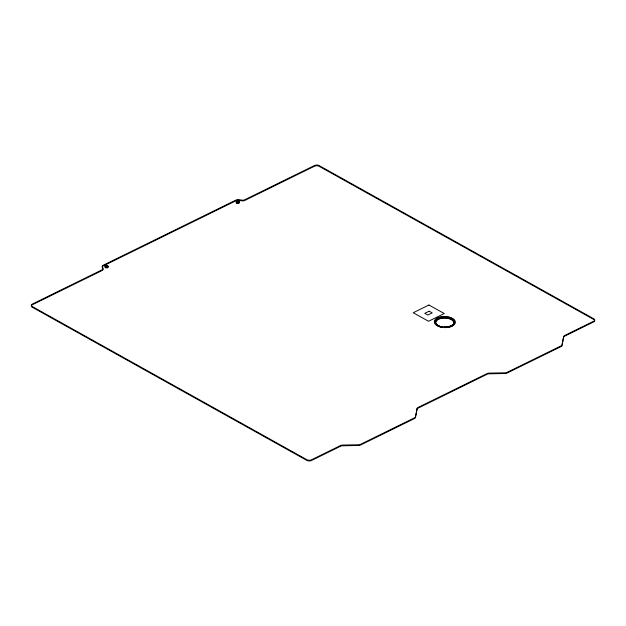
<?xml version="1.0" encoding="UTF-8"?>
<svg xmlns="http://www.w3.org/2000/svg" width="626" height="626" viewBox="0 0 626 626"><rect width="100%" height="100%" fill="white"/><g stroke="black" fill="none" stroke-linecap="round" stroke-linejoin="round"><path stroke-width="0.94" d="M438.145 318.063L438.435 319.072M451.534 325.528L451.252 326.216M438.208 319.064L438.012 318.681M441.729 326.803A9.82 5.149 1.5 0 1 437.605 318.36A9.82 5.149 1.5 0 1 453.85 320.113A9.82 5.149 1.5 0 1 444.703 327.124M446.142 327.273A11.19 5.861 1.5 0 1 444.116 327.257M454.437 321.952A9.601 5.031 1.5 0 1 447.308 326.702M438.74 325.559A9.601 5.031 1.5 0 1 438.216 325.309M446.103 327.155A10.971 5.751 1.5 0 1 444.499 327.163M446.041 327.304A10.532 5.517 1.5 0 1 444.507 327.304M437.566 325.645A10.532 5.517 1.5 0 1 437.034 325.348M417.096 408.512L415.484 416.799A3.294 1.722 1.5 0 1 414.506 417.839L360.584 444.319A3.294 1.722 1.5 0 1 358.526 444.765L342.625 445.078A3.294 1.722 1.5 0 0 340.567 445.524L311.482 459.805A3.294 1.722 1.5 0 1 306.834 459.687L32.247 306.521A3.294 1.722 1.5 0 1 32.317 304.079L102.054 269.837A3.294 1.722 1.5 0 0 102.946 268.194L102.328 266.895A3.294 1.722 1.5 0 1 103.22 265.252L235.979 200.054A3.294 1.722 1.5 0 1 239.171 199.694L241.605 200.101A3.294 1.722 1.5 0 0 244.797 199.741L314.534 165.491A3.294 1.722 1.5 0 1 319.19 165.616L593.769 318.783A3.294 1.722 1.5 0 1 593.706 321.216L564.621 335.505A3.294 1.722 1.5 0 0 563.635 336.545L562.031 344.832A3.294 1.722 1.5 0 1 561.053 345.881L507.123 372.36A3.294 1.722 1.5 0 1 505.072 372.806L489.164 373.119A3.294 1.722 1.5 0 0 487.114 373.565L418.074 407.463A3.294 1.722 1.5 0 0 417.096 408.512M417.072 409.208L415.468 417.495A3.294 1.722 1.5 0 1 414.49 418.544L360.56 445.023A3.294 1.722 1.5 0 1 358.51 445.469L342.602 445.782A3.294 1.722 1.5 0 0 340.552 446.228L311.466 460.509A3.294 1.722 1.5 0 1 306.81 460.384L32.231 307.217A3.294 1.722 1.5 0 1 32.294 304.784L102.03 270.534A3.294 1.722 1.5 0 0 102.93 268.89L102.304 267.592A3.294 1.722 1.5 0 1 103.204 265.948L235.963 200.758A3.294 1.722 1.5 0 1 239.148 200.39L241.589 200.797A3.294 1.722 1.5 0 0 244.782 200.437L314.518 166.195A3.294 1.722 1.5 0 1 319.166 166.313L593.753 319.479A3.294 1.722 1.5 0 1 593.683 321.92L564.597 336.201A3.294 1.722 1.5 0 0 563.619 337.25L562.015 345.536A3.294 1.722 1.5 0 1 561.037 346.577L507.107 373.057A3.294 1.722 1.5 0 1 505.057 373.503L489.149 373.816A3.294 1.722 1.5 0 0 487.098 374.262L418.058 408.168A3.294 1.722 1.5 0 0 417.072 409.208M428.943 305.011L413.223 312.726L428.52 321.263L444.241 313.54L428.943 305.011M429.17 311.208L424.772 313.36L427.801 315.05L432.19 312.89L429.17 311.208M439.217 326.545A10.532 5.517 1.5 0 0 455.36 322.398A10.532 5.517 1.5 0 0 439.937 317.006A10.532 5.517 1.5 0 0 439.217 326.545M439.922 326.788A9.163 4.797 1.5 0 0 453.967 323.188A9.163 4.797 1.5 0 0 440.798 318.251A9.163 4.797 1.5 0 0 439.71 326.522A9.163 4.797 1.5 0 0 453.96 323.141A9.163 4.797 1.5 0 0 440.555 318.493A9.163 4.797 1.5 0 0 439.922 326.788M439.585 326.514A9.82 5.149 1.5 0 0 454.64 322.656A9.82 5.149 1.5 0 0 440.258 317.617A9.82 5.149 1.5 0 0 439.585 326.514M439.475 326.334A9.601 5.031 1.5 0 0 454.406 322.789A9.601 5.031 1.5 0 0 440.61 317.664A9.601 5.031 1.5 0 0 439.475 326.334M236.98 202.613A1.643 0.861 1.5 0 0 239.468 201.932A1.643 0.861 1.5 0 0 237.019 201.118A1.643 0.861 1.5 0 0 236.98 202.613M236.964 203.309A1.643 0.861 1.5 0 0 239.453 202.628A1.643 0.861 1.5 0 0 237.004 201.822A1.643 0.861 1.5 0 0 236.964 203.309M105.755 267.052A1.643 0.861 1.5 0 0 108.243 266.371A1.643 0.861 1.5 0 0 105.794 265.557A1.643 0.861 1.5 0 0 105.755 267.052M105.731 267.756A1.643 0.861 1.5 0 0 108.22 267.075A1.643 0.861 1.5 0 0 105.771 266.261A1.643 0.861 1.5 0 0 105.731 267.756"/></g></svg>
